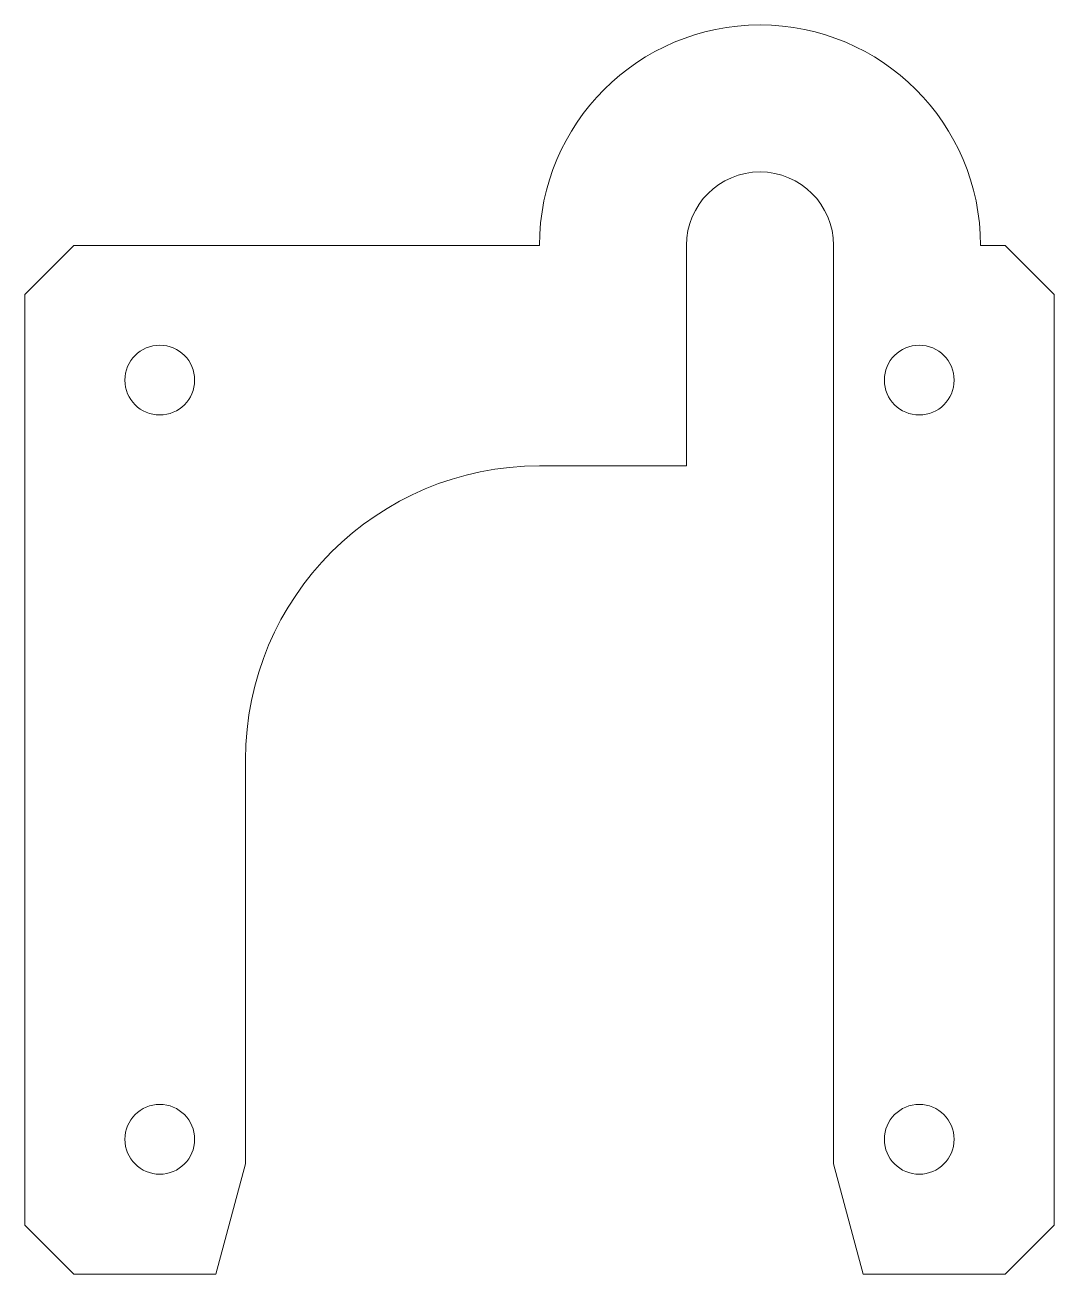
# Model space of a CAD drawing. Header units: millimetres. Extents: x -21 to 21, y -21 to 30.
import ezdxf

# ---------------------------------------------------------------- set-up
doc = ezdxf.new("R2010")
doc.units = ezdxf.units.MM

msp = doc.modelspace()

# ---------------------------------------------------------------- linework, layer by layer
at = {"color": 7, "linetype": 'Continuous', "lineweight": 15}
for p, q in [((-19, 21), (-21, 19)), ((0, 21), (-19, 21)), ((6, 21), (6, 12)), ((12, -16.5), (12, 21)), ((19, 21), (18, 21)), ((21, 19), (19, 21)), ((-21, 19), (-21, -19)), ((21, -19), (21, 19)), ((6, 12), (0, 12)), ((-12, 0), (-12, -16.5)), ((-13.206, -21), (-12, -16.5)), ((12, -16.5), (13.206, -21)), ((-21, -19), (-19, -21)), ((19, -21), (21, -19)), ((-19, -21), (-13.206, -21)), ((13.206, -21), (19, -21))]:
    msp.add_line(p, q, dxfattribs=at)
for centre in [(-15.5, 15.5), (15.5, 15.5), (-15.5, -15.5), (15.5, -15.5)]:
    msp.add_circle(centre, 1.425, dxfattribs=at)
for centre, radius, start in [((9, 21), 9, 0), ((9, 21), 3, 0), ((0, 0), 12, 90)]:
    msp.add_arc(centre, radius, start, 180, dxfattribs=at)

doc.saveas('drawing.dxf')
